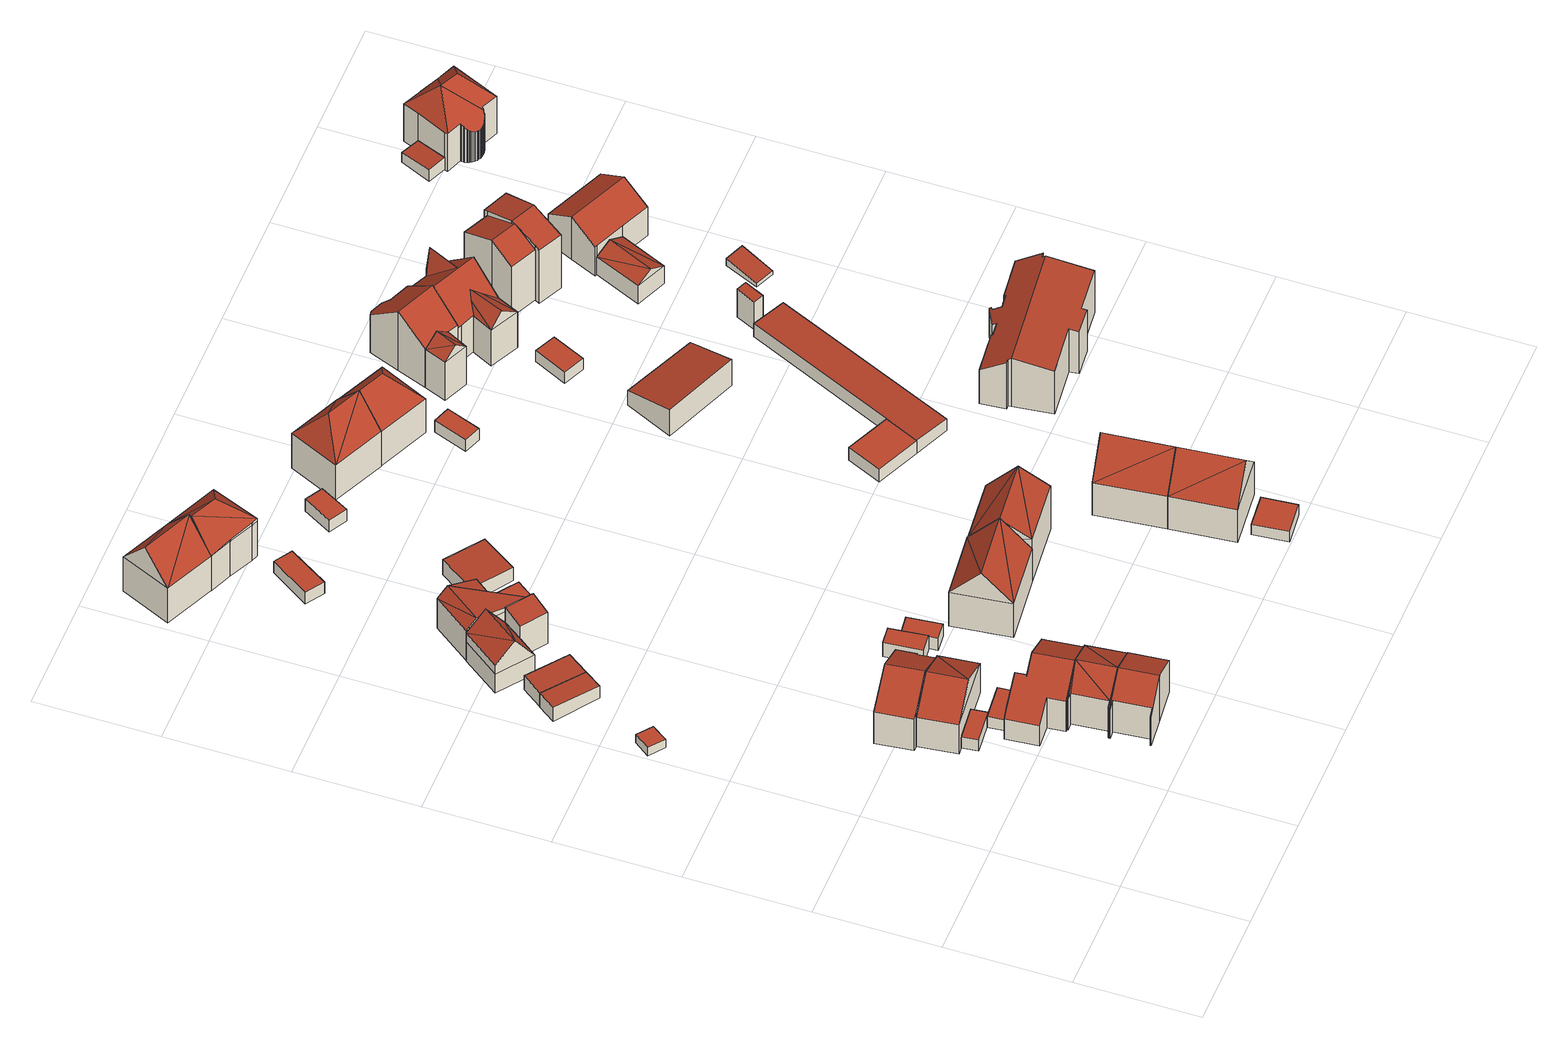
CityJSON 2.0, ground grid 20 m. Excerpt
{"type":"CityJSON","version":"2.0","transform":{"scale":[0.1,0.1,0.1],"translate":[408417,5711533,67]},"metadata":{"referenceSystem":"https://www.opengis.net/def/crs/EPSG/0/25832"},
"CityObjects":{
"building1":{"type":"Building","attributes":{"Gemeindeschluessel":"05978036","Geometrietyp2DReferenz":"3000","function":"31001_1310","roofType":"2100","measuredHeight":1.89},"geometry":[{"type":"MultiSurface","lod":"2","boundaries":[[[0,1,2,3]],[[1,4,5,2]],[[4,6,7,5]],[[6,0,3,7]],[[6,4,1,0]],[[3,2,5,7]]],"semantics":{"surfaces":[{"type":"WallSurface"},{"type":"RoofSurface"},{"type":"GroundSurface"}],"values":[0,0,0,0,1,2]}}]},
"building2":{"type":"Building","attributes":{"Gemeindeschluessel":"05978036","Geometrietyp2DReferenz":"3000","function":"31001_2460","roofType":"1000","measuredHeight":2.32},"geometry":[{"type":"MultiSurface","lod":"2","boundaries":[[[8,9,10,11]],[[9,12,13,10]],[[12,14,15,13]],[[14,16,17,15]],[[16,8,11,17]],[[16,14,12,9,8]],[[11,10,13,15,17]]],"semantics":{"surfaces":[{"type":"WallSurface"},{"type":"RoofSurface"},{"type":"GroundSurface"}],"values":[0,0,0,0,0,1,2]}}]},
"building3":{"type":"Building","attributes":{"Gemeindeschluessel":"05978036","Geometrietyp2DReferenz":"3000","function":"31001_1000","roofType":"5000","measuredHeight":9.89},"geometry":[{"type":"MultiSurface","lod":"2","boundaries":[[[18,19,20,21]],[[19,22,23,20]],[[22,24,25,23]],[[24,18,21,25]],[[26,27,18,24]],[[19,26,22]],[[26,19,27]],[[19,18,27]],[[24,22,26]],[[21,20,23,25]]],"semantics":{"surfaces":[{"type":"WallSurface"},{"type":"RoofSurface"},{"type":"GroundSurface"}],"values":[0,0,0,0,1,1,1,0,0,2]}}]},
"building4":{"type":"Building","attributes":{"Gemeindeschluessel":"05978036","Geometrietyp2DReferenz":"3000","function":"31001_1000","roofType":"3100","measuredHeight":10.33},"geometry":[{"type":"MultiSurface","lod":"2","boundaries":[[[28,29,30,31]],[[29,32,33,30]],[[32,34,35,33]],[[34,36,37,35]],[[36,38,39,37]],[[38,40,41,39]],[[40,42,43,41]],[[42,44,45,43]],[[44,28,31,45]],[[40,38,36,34,32]],[[32,29,28,44,42,40]],[[31,30,33,35,37,39,41,43,45]]],"semantics":{"surfaces":[{"type":"WallSurface"},{"type":"RoofSurface"},{"type":"GroundSurface"}],"values":[0,0,0,0,0,0,0,0,0,1,1,2]}}]},
"building5":{"type":"Building","attributes":{"Gemeindeschluessel":"05978036","Geometrietyp2DReferenz":"3000","function":"31001_2460","roofType":"2100","measuredHeight":3.03},"geometry":[{"type":"MultiSurface","lod":"2","boundaries":[[[46,47,48,49]],[[47,50,51,48]],[[50,52,53,51]],[[52,46,49,53]],[[52,50,47,46]],[[49,48,51,53]]],"semantics":{"surfaces":[{"type":"WallSurface"},{"type":"RoofSurface"},{"type":"GroundSurface"}],"values":[0,0,0,0,1,2]}}]},
"building6":{"type":"Building","attributes":{"Gemeindeschluessel":"05978036","Geometrietyp2DReferenz":"3000","function":"31001_2460","roofType":"1000","measuredHeight":2.24},"geometry":[{"type":"MultiSurface","lod":"2","boundaries":[[[54,55,56,57]],[[55,58,59,56]],[[58,60,61,59]],[[60,62,63,61]],[[62,64,65,63]],[[64,54,57,65]],[[64,62,60,58,55,54]],[[57,56,59,61,63,65]]],"semantics":{"surfaces":[{"type":"WallSurface"},{"type":"RoofSurface"},{"type":"GroundSurface"}],"values":[0,0,0,0,0,0,1,2]}}]},
"building7":{"type":"Building","attributes":{"Gemeindeschluessel":"05978036","Geometrietyp2DReferenz":"3000","function":"31001_1000","roofType":"3100","measuredHeight":9.56},"geometry":[{"type":"MultiSurface","lod":"2","boundaries":[[[66,67,68,69]],[[67,70,71,68]],[[70,72,73,71]],[[72,74,75,73]],[[74,76,77,75]],[[76,78,79,77]],[[78,80,81,79]],[[80,82,83,81]],[[82,84,85,83]],[[84,66,69,85]],[[80,78,76,74]],[[74,72,70,67,66,84,82,80]],[[69,68,71,73,75,77,79,81,83,85]]],"semantics":{"surfaces":[{"type":"WallSurface"},{"type":"RoofSurface"},{"type":"GroundSurface"}],"values":[0,0,0,0,0,0,0,0,0,0,1,1,2]}}]},
"building8":{"type":"Building","attributes":{"Gemeindeschluessel":"05978036","Geometrietyp2DReferenz":"3000","function":"31001_1000","roofType":"5000","measuredHeight":9.46},"geometry":[{"type":"MultiSurface","lod":"2","boundaries":[[[86,87,88,89]],[[87,90,91,88]],[[90,92,93,91]],[[92,94,95,93]],[[94,96,97,95]],[[96,98,99,97]],[[98,100,101,99]],[[100,102,103,101]],[[102,104,105,103]],[[104,106,107,105]],[[106,108,109,107]],[[108,86,89,109]],[[96,94,92,110,111,98]],[[111,110,90,87,86,108,106,104,102,100]],[[92,90,110]],[[100,98,111]],[[89,88,91,93,95,97,99,101,103,105,107,109]]],"semantics":{"surfaces":[{"type":"WallSurface"},{"type":"RoofSurface"},{"type":"GroundSurface"}],"values":[0,0,0,0,0,0,0,0,0,0,0,0,1,1,0,0,2]}}]},
"building9":{"type":"Building","attributes":{"Gemeindeschluessel":"05978036","Geometrietyp2DReferenz":"3000","function":"31001_2460","roofType":"2100","measuredHeight":2.89},"geometry":[{"type":"MultiSurface","lod":"2","boundaries":[[[52,50,112,113]],[[50,114,115,112]],[[114,116,117,115]],[[116,52,113,117]],[[116,114,50,52]],[[113,112,115,117]]],"semantics":{"surfaces":[{"type":"WallSurface"},{"type":"RoofSurface"},{"type":"GroundSurface"}],"values":[0,0,0,0,1,2]}}]},
"building10":{"type":"Building","attributes":{"Gemeindeschluessel":"05978036","Geometrietyp2DReferenz":"3000","function":"31001_1000","roofType":"5000","measuredHeight":9.47},"geometry":[{"type":"MultiSurface","lod":"2","boundaries":[[[100,118,119,120]],[[118,121,122,119]],[[121,123,124,122]],[[123,125,126,124]],[[125,127,128,126]],[[127,129,130,128]],[[129,131,132,130]],[[131,100,120,132]],[[118,133,121]],[[133,118,134]],[[134,129,127]],[[134,131,129]],[[131,134,100]],[[127,133,134]],[[127,123,133]],[[123,127,125]],[[123,121,133]],[[118,100,134]],[[120,119,122,124,126,128,130,132]]],"semantics":{"surfaces":[{"type":"WallSurface"},{"type":"RoofSurface"},{"type":"GroundSurface"}],"values":[0,0,0,0,0,0,0,0,1,1,1,1,1,1,1,1,0,0,2]}}]},
"building11":{"type":"Building","attributes":{"Gemeindeschluessel":"05978036","Geometrietyp2DReferenz":"3000","function":"31001_1000"},"children":["building11-1","building11-2"]},
"building11-1":{"type":"BuildingPart","attributes":{"roofType":"3100","measuredHeight":8.97},"parents":["building11"],"geometry":[{"type":"MultiSurface","lod":"2","boundaries":[[[135,136,137,138]],[[136,139,140,137]],[[139,141,142,140]],[[141,143,144,142]],[[143,145,146]],[[143,146,136,135]],[[145,147,146]],[[146,147,148]],[[136,146,148,139]],[[139,148,147,141]],[[141,147,145,143]],[[138,137,140,142,144]],[[138,144,143,135]]],"semantics":{"surfaces":[{"type":"WallSurface"},{"type":"RoofSurface"},{"type":"GroundSurface"},{"type":"ClosureSurface"}],"values":[0,0,0,0,1,1,1,1,0,0,0,2,3]}}]},
"building11-2":{"type":"BuildingPart","attributes":{"roofType":"2100","measuredHeight":7.33},"parents":["building11"],"geometry":[{"type":"MultiSurface","lod":"2","boundaries":[[[149,150,151,144,143]],[[150,152,153,151]],[[152,154,155,153]],[[154,156,135,138,155]],[[154,152,150,149,156]],[[138,144,151,153,155]],[[143,135,156,149]],[[143,144,138,135]]],"semantics":{"surfaces":[{"type":"WallSurface"},{"type":"RoofSurface"},{"type":"GroundSurface"},{"type":"ClosureSurface"}],"values":[0,0,0,0,1,2,0,3]}}]},
"building12":{"type":"Building","attributes":{"Gemeindeschluessel":"05978036","Geometrietyp2DReferenz":"3000","function":"31001_1000","roofType":"5000","measuredHeight":7.94},"geometry":[{"type":"MultiSurface","lod":"2","boundaries":[[[157,158,159,160]],[[158,161,162,159]],[[161,163,164,162]],[[163,165,166,164]],[[165,167,168,166]],[[167,169,170,168]],[[169,157,160,170]],[[171,161,158]],[[161,165,163]],[[165,161,171]],[[171,172,167,165]],[[171,157,172]],[[172,157,169]],[[167,172,169]],[[157,171,158]],[[160,159,162,164,166,168,170]]],"semantics":{"surfaces":[{"type":"WallSurface"},{"type":"RoofSurface"},{"type":"GroundSurface"}],"values":[0,0,0,0,0,0,0,1,1,1,1,1,1,0,0,2]}}]},
"building13":{"type":"Building","attributes":{"Gemeindeschluessel":"05978036","Geometrietyp2DReferenz":"3000","function":"31001_2460","roofType":"1000","measuredHeight":2.95},"geometry":[{"type":"MultiSurface","lod":"2","boundaries":[[[173,174,175,176]],[[174,177,178,175]],[[177,179,180,178]],[[179,181,182,180]],[[181,173,176,182]],[[181,179,177,174,173]],[[176,175,178,180,182]]],"semantics":{"surfaces":[{"type":"WallSurface"},{"type":"RoofSurface"},{"type":"GroundSurface"}],"values":[0,0,0,0,0,1,2]}}]},
"building14":{"type":"Building","attributes":{"Gemeindeschluessel":"05978036","Geometrietyp2DReferenz":"3000","function":"31001_2460","roofType":"1000","measuredHeight":2.6},"geometry":[{"type":"MultiSurface","lod":"2","boundaries":[[[183,184,185,186]],[[184,187,188,185]],[[187,189,190,188]],[[189,191,192,190]],[[191,183,186,192]],[[191,189,187,184,183]],[[186,185,188,190,192]]],"semantics":{"surfaces":[{"type":"WallSurface"},{"type":"RoofSurface"},{"type":"GroundSurface"}],"values":[0,0,0,0,0,1,2]}}]},
"building15":{"type":"Building","attributes":{"Gemeindeschluessel":"05978036","Geometrietyp2DReferenz":"3000","function":"31001_1000","roofType":"3100","measuredHeight":12.73},"geometry":[{"type":"MultiSurface","lod":"2","boundaries":[[[193,194,195,196]],[[194,197,198,195]],[[197,199,200,198]],[[199,193,196,200]],[[197,194,201]],[[193,199,202]],[[194,202,201]],[[202,194,193]],[[199,201,202]],[[201,199,197]],[[196,195,198,200]]],"semantics":{"surfaces":[{"type":"WallSurface"},{"type":"RoofSurface"},{"type":"GroundSurface"}],"values":[0,0,0,0,0,0,1,1,1,1,2]}}]},
"building16":{"type":"Building","attributes":{"Gemeindeschluessel":"05978036","Geometrietyp2DReferenz":"3000","function":"31001_2460","roofType":"1000","measuredHeight":2.4},"geometry":[{"type":"MultiSurface","lod":"2","boundaries":[[[203,204,205,206]],[[204,207,208,205]],[[207,209,210,208]],[[209,203,206,210]],[[209,207,204,203]],[[206,205,208,210]]],"semantics":{"surfaces":[{"type":"WallSurface"},{"type":"RoofSurface"},{"type":"GroundSurface"}],"values":[0,0,0,0,1,2]}}]},
"building17":{"type":"Building","attributes":{"Gemeindeschluessel":"05978036","Geometrietyp2DReferenz":"3000","function":"31001_1000","roofType":"3100","measuredHeight":12.35},"geometry":[{"type":"MultiSurface","lod":"2","boundaries":[[[211,212,213,214]],[[212,215,216,213]],[[215,217,218,216]],[[217,211,214,218]],[[215,212,219]],[[211,217,220]],[[212,220,219]],[[220,212,211]],[[217,219,220]],[[219,217,215]],[[214,213,216,218]]],"semantics":{"surfaces":[{"type":"WallSurface"},{"type":"RoofSurface"},{"type":"GroundSurface"}],"values":[0,0,0,0,0,0,1,1,1,1,2]}}]},
"building18":{"type":"Building","attributes":{"Gemeindeschluessel":"05978036","Geometrietyp2DReferenz":"3000","function":"31001_2460","roofType":"2100","measuredHeight":3.19},"geometry":[{"type":"MultiSurface","lod":"2","boundaries":[[[221,222,223,224]],[[222,225,226,223]],[[225,227,228,226]],[[227,221,224,228]],[[227,225,222,221]],[[224,223,226,228]]],"semantics":{"surfaces":[{"type":"WallSurface"},{"type":"RoofSurface"},{"type":"GroundSurface"}],"values":[0,0,0,0,1,2]}}]},
"building19":{"type":"Building","attributes":{"Gemeindeschluessel":"05978036","Geometrietyp2DReferenz":"3000","function":"31001_1000","roofType":"5000","measuredHeight":12.89},"geometry":[{"type":"MultiSurface","lod":"2","boundaries":[[[199,229,230,231]],[[229,232,233,230]],[[232,234,235,233]],[[234,236,237,235]],[[236,193,238,237]],[[193,199,231,238]],[[229,239,240]],[[199,239,229]],[[239,199,241]],[[240,239,241]],[[241,193,242,243,240]],[[232,240,243,234]],[[234,243,242,236]],[[236,242,193]],[[229,240,232]],[[193,241,199]],[[231,230,233,235,237,238]]],"semantics":{"surfaces":[{"type":"WallSurface"},{"type":"RoofSurface"},{"type":"GroundSurface"}],"values":[0,0,0,0,0,0,1,1,1,1,1,0,0,0,0,0,2]}}]},
"building20":{"type":"Building","attributes":{"Gemeindeschluessel":"05978036","Geometrietyp2DReferenz":"3000","function":"31001_1000","roofType":"3100","measuredHeight":12.1},"geometry":[{"type":"MultiSurface","lod":"2","boundaries":[[[244,245,246,218]],[[245,247,248,246]],[[247,249,214,248]],[[249,244,218,214]],[[247,245,250]],[[244,249,251]],[[250,244,251]],[[244,250,245]],[[250,249,247]],[[249,250,251]],[[218,246,248,214]]],"semantics":{"surfaces":[{"type":"WallSurface"},{"type":"RoofSurface"},{"type":"GroundSurface"}],"values":[0,0,0,0,0,0,1,1,1,1,2]}}]},
"building21":{"type":"Building","attributes":{"Gemeindeschluessel":"05978036","Geometrietyp2DReferenz":"3000","function":"31001_2460","roofType":"1000","measuredHeight":2.47},"geometry":[{"type":"MultiSurface","lod":"2","boundaries":[[[252,253,254,255]],[[253,256,257,254]],[[256,258,259,257]],[[258,252,255,259]],[[258,256,253,252]],[[255,254,257,259]]],"semantics":{"surfaces":[{"type":"WallSurface"},{"type":"RoofSurface"},{"type":"GroundSurface"}],"values":[0,0,0,0,1,2]}}]},
"building22":{"type":"Building","attributes":{"Gemeindeschluessel":"05978036","Geometrietyp2DReferenz":"3000","function":"31001_2460","roofType":"1000","measuredHeight":2.24},"geometry":[{"type":"MultiSurface","lod":"2","boundaries":[[[260,261,262,263]],[[261,264,265,262]],[[264,266,267,265]],[[266,260,263,267]],[[266,264,261,260]],[[263,262,265,267]]],"semantics":{"surfaces":[{"type":"WallSurface"},{"type":"RoofSurface"},{"type":"GroundSurface"}],"values":[0,0,0,0,1,2]}}]},
"building23":{"type":"Building","attributes":{"Gemeindeschluessel":"05978036","Geometrietyp2DReferenz":"3000","function":"31001_1000","roofType":"3100","measuredHeight":12.36},"geometry":[{"type":"MultiSurface","lod":"2","boundaries":[[[268,269,270,271]],[[269,272,273,270]],[[272,274,275,273]],[[274,268,271,275]],[[272,269,276]],[[268,274,277]],[[277,269,268]],[[269,277,276]],[[274,276,277]],[[276,274,272]],[[271,270,273,275]]],"semantics":{"surfaces":[{"type":"WallSurface"},{"type":"RoofSurface"},{"type":"GroundSurface"}],"values":[0,0,0,0,0,0,1,1,1,1,2]}}]},
"building24":{"type":"Building","attributes":{"Gemeindeschluessel":"05978036","Geometrietyp2DReferenz":"3000","function":"31001_1000","roofType":"5000","measuredHeight":12.78},"geometry":[{"type":"MultiSurface","lod":"2","boundaries":[[[278,279,280,281]],[[279,282,283,280]],[[282,284,285,283]],[[284,278,281,285]],[[282,279,286]],[[278,284,287]],[[279,287,286]],[[287,279,278]],[[284,286,287]],[[286,284,282]],[[281,280,283,285]]],"semantics":{"surfaces":[{"type":"WallSurface"},{"type":"RoofSurface"},{"type":"GroundSurface"}],"values":[0,0,0,0,1,0,1,1,1,1,2]}}]},
"building25":{"type":"Building","attributes":{"Gemeindeschluessel":"05978036","Geometrietyp2DReferenz":"3000","function":"31001_1000","roofType":"3100","measuredHeight":12.37},"geometry":[{"type":"MultiSurface","lod":"2","boundaries":[[[274,288,289,275]],[[288,290,291,289]],[[290,268,271,291]],[[268,274,275,271]],[[290,288,292]],[[274,268,277]],[[288,277,292]],[[277,288,274]],[[292,268,290]],[[268,292,277]],[[275,289,291,271]]],"semantics":{"surfaces":[{"type":"WallSurface"},{"type":"RoofSurface"},{"type":"GroundSurface"}],"values":[0,0,0,0,0,0,1,1,1,1,2]}}]},
"building26":{"type":"Building","attributes":{"Gemeindeschluessel":"05978036","Geometrietyp2DReferenz":"3000","function":"31001_1000","roofType":"5000","measuredHeight":12.63},"geometry":[{"type":"MultiSurface","lod":"2","boundaries":[[[293,294,295,296]],[[294,297,298,295]],[[297,299,300,298]],[[299,293,296,300]],[[297,294,301]],[[293,299,302]],[[294,293,302,301]],[[299,297,301,302]],[[296,295,298,300]]],"semantics":{"surfaces":[{"type":"WallSurface"},{"type":"RoofSurface"},{"type":"GroundSurface"}],"values":[0,0,0,0,1,0,1,1,2]}}]},
"building27":{"type":"Building","attributes":{"Gemeindeschluessel":"05978036","Geometrietyp2DReferenz":"3000","function":"31001_2460","roofType":"1000","measuredHeight":2.44},"geometry":[{"type":"MultiSurface","lod":"2","boundaries":[[[303,304,305,306]],[[304,307,308,305]],[[307,309,310,308]],[[309,303,306,310]],[[309,307,304,303]],[[306,305,308,310]]],"semantics":{"surfaces":[{"type":"WallSurface"},{"type":"RoofSurface"},{"type":"GroundSurface"}],"values":[0,0,0,0,1,2]}}]},
"building28":{"type":"Building","attributes":{"Gemeindeschluessel":"05978036","Geometrietyp2DReferenz":"3000","function":"31001_1000","roofType":"2100","measuredHeight":5.53},"geometry":[{"type":"MultiSurface","lod":"2","boundaries":[[[311,312,313,314]],[[312,315,316,313]],[[315,317,318,316]],[[317,311,314,318]],[[317,315,312,311]],[[314,313,316,318]]],"semantics":{"surfaces":[{"type":"WallSurface"},{"type":"RoofSurface"},{"type":"GroundSurface"}],"values":[0,0,0,0,1,2]}}]},
"building29":{"type":"Building","attributes":{"Gemeindeschluessel":"05978036","Geometrietyp2DReferenz":"3000","function":"31001_2460"},"children":["building29-1","building29-2"]},
"building29-1":{"type":"BuildingPart","attributes":{"roofType":"1000","measuredHeight":2.65},"parents":["building29"],"geometry":[{"type":"MultiSurface","lod":"2","boundaries":[[[319,320,321,322]],[[320,323,324,321]],[[323,325,326,324]],[[325,323,320,319]],[[322,321,324,326]],[[322,326,325,319]]],"semantics":{"surfaces":[{"type":"WallSurface"},{"type":"RoofSurface"},{"type":"GroundSurface"},{"type":"ClosureSurface"}],"values":[0,0,0,1,2,3]}}]},
"building29-2":{"type":"BuildingPart","attributes":{"roofType":"2100","measuredHeight":2.78},"parents":["building29"],"geometry":[{"type":"MultiSurface","lod":"2","boundaries":[[[327,328,329,330]],[[328,331,332,329]],[[331,333,319,322,332]],[[334,327,330,326,325]],[[334,333,331,328,327]],[[330,329,332,322,326]],[[325,319,333,334]],[[325,326,322,319]]],"semantics":{"surfaces":[{"type":"WallSurface"},{"type":"RoofSurface"},{"type":"GroundSurface"},{"type":"ClosureSurface"}],"values":[0,0,0,0,1,2,0,3]}}]},
"building30":{"type":"Building","attributes":{"Gemeindeschluessel":"05978036","Geometrietyp2DReferenz":"3000","function":"31001_1000"},"children":["building30-1","building30-2"]},
"building30-1":{"type":"BuildingPart","attributes":{"roofType":"3100","measuredHeight":10.13},"parents":["building30"],"geometry":[{"type":"MultiSurface","lod":"2","boundaries":[[[335,336,337,338]],[[336,339,340,337]],[[339,341,342,340]],[[339,336,343]],[[344,336,335,345]],[[336,344,343]],[[341,343,344,346]],[[343,341,339]],[[338,337,340,342]],[[338,342,341,335]],[[346,344,345]],[[341,346,345,335]]],"semantics":{"surfaces":[{"type":"WallSurface"},{"type":"RoofSurface"},{"type":"GroundSurface"},{"type":"ClosureSurface"}],"values":[0,0,0,0,1,1,1,1,2,3,0,3]}}]},
"building30-2":{"type":"BuildingPart","attributes":{"roofType":"3100","measuredHeight":12.4},"parents":["building30"],"geometry":[{"type":"MultiSurface","lod":"2","boundaries":[[[347,348,349,350]],[[348,351,352,349]],[[351,353,354,352]],[[353,355,356,354]],[[355,345,335,338,356]],[[357,358,359,342,341]],[[358,360,361,359]],[[360,362,363,361]],[[362,347,350,363]],[[358,357,346,345,355,353]],[[353,351,348,347,362,360,358]],[[350,349,352,354,356,338,342,359,361,363]],[[341,346,357]],[[341,342,338,335]],[[341,335,345,346]]],"semantics":{"surfaces":[{"type":"WallSurface"},{"type":"RoofSurface"},{"type":"GroundSurface"},{"type":"ClosureSurface"}],"values":[0,0,0,0,0,0,0,0,0,1,1,2,0,3,3]}}]},
"building31":{"type":"Building","attributes":{"Gemeindeschluessel":"05978036","Geometrietyp2DReferenz":"3000","function":"31001_2460","roofType":"1000","measuredHeight":2.39},"geometry":[{"type":"MultiSurface","lod":"2","boundaries":[[[364,365,366,367]],[[365,368,369,366]],[[368,370,371,369]],[[370,364,367,371]],[[370,368,365,364]],[[367,366,369,371]]],"semantics":{"surfaces":[{"type":"WallSurface"},{"type":"RoofSurface"},{"type":"GroundSurface"}],"values":[0,0,0,0,1,2]}}]},
"building32":{"type":"Building","attributes":{"Gemeindeschluessel":"05978036","Geometrietyp2DReferenz":"3000","function":"31001_1000"},"children":["building32-1","building32-2","building32-3"]},
"building32-1":{"type":"BuildingPart","attributes":{"roofType":"5000","measuredHeight":11.9},"parents":["building32"],"geometry":[{"type":"MultiSurface","lod":"2","boundaries":[[[372,373,374,375]],[[373,376,377,374]],[[378,379,380]],[[376,373,381,379]],[[379,381,380]],[[378,381,372,382]],[[381,378,380]],[[372,381,373]],[[383,384,385,375,374,377]],[[384,383,379,378]],[[375,385,386,382,372]],[[385,384,378,382,386]],[[383,377,376,379]]],"semantics":{"surfaces":[{"type":"WallSurface"},{"type":"RoofSurface"},{"type":"GroundSurface"},{"type":"ClosureSurface"}],"values":[0,0,1,1,1,1,1,0,2,3,0,3,3]}}]},
"building32-2":{"type":"BuildingPart","attributes":{"roofType":"3100","measuredHeight":12.47},"parents":["building32"],"geometry":[{"type":"MultiSurface","lod":"2","boundaries":[[[387,388,389,390]],[[388,391,392,389]],[[391,393,394,392]],[[393,395,396,394]],[[395,386,385,396]],[[397,398,377,376]],[[397,399,400,398]],[[399,401,402,400]],[[387,390,403,404]],[[399,397,376,405,378,382,386,395,393,391]],[[391,388,387,404,406,401,399]],[[390,389,392,394,396,385,384,383,377,398,400,402,403]],[[384,385,386,382,378]],[[379,378,405]],[[379,383,384,378]],[[376,379,405]],[[376,377,383,379]],[[403,402,401,406,404]]],"semantics":{"surfaces":[{"type":"WallSurface"},{"type":"RoofSurface"},{"type":"GroundSurface"},{"type":"ClosureSurface"}],"values":[0,0,0,0,0,0,0,0,0,1,1,2,3,0,3,0,3,3]}}]},
"building32-3":{"type":"BuildingPart","attributes":{"roofType":"5000","measuredHeight":10.04},"parents":["building32"],"geometry":[{"type":"MultiSurface","lod":"2","boundaries":[[[407,408,402,401]],[[407,409,410,408]],[[409,404,403,410]],[[401,406,404,411]],[[409,411,404]],[[411,409,412]],[[411,407,401]],[[407,411,412]],[[412,409,407]],[[403,402,408,410]],[[402,403,404,406,401]]],"semantics":{"surfaces":[{"type":"WallSurface"},{"type":"RoofSurface"},{"type":"GroundSurface"},{"type":"ClosureSurface"}],"values":[0,0,0,1,1,1,1,1,0,2,3]}}]},
"building33":{"type":"Building","attributes":{"Gemeindeschluessel":"05978036","Geometrietyp2DReferenz":"3000","function":"31001_1000","roofType":"3100","measuredHeight":10.18},"geometry":[{"type":"MultiSurface","lod":"2","boundaries":[[[413,414,415,416]],[[414,417,418,415]],[[417,419,420,418]],[[419,421,422,420]],[[421,423,424,422]],[[423,425,426,424]],[[425,427,428,426]],[[427,429,430,428]],[[429,431,432,430]],[[431,433,434,432]],[[433,435,436,434]],[[435,437,438,436]],[[437,439,440,438]],[[439,441,442,440]],[[441,443,444,442]],[[443,445,446,444]],[[445,447,448,446]],[[447,449,450,448]],[[449,451,452,450]],[[451,453,454,452]],[[453,455,456,454]],[[455,457,458,456]],[[457,459,460,458]],[[459,461,462,460]],[[461,413,416,462]],[[457,455,453,451,449,447,445,443]],[[443,441,439,437,435,433,431,429,427,425,423,421,419,417,414,413,461,459,457]],[[416,415,418,420,422,424,426,428,430,432,434,436,438,440,442,444,446,448,450,452,454,456,458,460,462]]],"semantics":{"surfaces":[{"type":"WallSurface"},{"type":"RoofSurface"},{"type":"GroundSurface"}],"values":[0,0,0,0,0,0,0,0,0,0,0,0,0,0,0,0,0,0,0,0,0,0,0,0,0,1,1,2]}}]},
"building34":{"type":"Building","attributes":{"Gemeindeschluessel":"05978036","Geometrietyp2DReferenz":"3000","function":"51009_1610","roofType":"2100","measuredHeight":6.21},"geometry":[{"type":"MultiSurface","lod":"2","boundaries":[[[463,464,465,466]],[[464,467,468,465]],[[467,469,470,468]],[[469,463,466,470]],[[469,467,464,463]],[[466,465,468,470]]],"semantics":{"surfaces":[{"type":"WallSurface"},{"type":"RoofSurface"},{"type":"GroundSurface"}],"values":[0,0,0,0,1,2]}}]},
"building35":{"type":"Building","attributes":{"Gemeindeschluessel":"05978036","Geometrietyp2DReferenz":"3000","function":"31001_9998","roofType":"2100","measuredHeight":6},"geometry":[{"type":"MultiSurface","lod":"2","boundaries":[[[471,472,473,474]],[[472,475,476,473]],[[475,477,478,476]],[[477,471,474,478]],[[477,475,472,471]],[[474,473,476,478]]],"semantics":{"surfaces":[{"type":"WallSurface"},{"type":"RoofSurface"},{"type":"GroundSurface"}],"values":[0,0,0,0,1,2]}}]},
"building36":{"type":"Building","attributes":{"Gemeindeschluessel":"05978036","Geometrietyp2DReferenz":"3000","function":"31001_1000"},"children":["building36-1","building36-2"]},
"building36-1":{"type":"BuildingPart","attributes":{"roofType":"3100","measuredHeight":13.11},"parents":["building36"],"geometry":[{"type":"MultiSurface","lod":"2","boundaries":[[[479,480,481,482]],[[480,483,484,481]],[[485,486,487,488]],[[486,479,482,487]],[[489,490,491,483,480,479]],[[479,486,485,492,489]],[[482,481,484,493,494,488,487]],[[495,490,489]],[[494,493,491,490,495]],[[493,484,483,491]],[[492,495,489]],[[494,495,492,485,488]]],"semantics":{"surfaces":[{"type":"WallSurface"},{"type":"RoofSurface"},{"type":"GroundSurface"},{"type":"ClosureSurface"}],"values":[0,0,0,0,1,1,2,0,3,3,0,3]}}]},
"building36-2":{"type":"BuildingPart","attributes":{"roofType":"3100","measuredHeight":13.24},"parents":["building36"],"geometry":[{"type":"MultiSurface","lod":"2","boundaries":[[[496,485,488]],[[497,484,483]],[[497,498,499,484]],[[498,500,501,499]],[[500,502,503,501]],[[502,504,505,503]],[[504,506,507,505]],[[506,496,488,507]],[[502,500,498,497,508]],[[508,490,495,492,496,506,504,502]],[[488,494,493,484,499,501,503,505,507]],[[492,485,496]],[[491,490,508]],[[493,494,495,490,491]],[[494,488,485,492,495]],[[497,483,491,508]],[[493,491,483,484]]],"semantics":{"surfaces":[{"type":"WallSurface"},{"type":"RoofSurface"},{"type":"GroundSurface"},{"type":"ClosureSurface"}],"values":[0,0,0,0,0,0,0,0,1,1,2,0,0,3,3,0,3]}}]},
"building37":{"type":"Building","attributes":{"Gemeindeschluessel":"05978036","Geometrietyp2DReferenz":"3000","function":"31001_1000","roofType":"3100","measuredHeight":5.3},"geometry":[{"type":"MultiSurface","lod":"2","boundaries":[[[509,510,511,512]],[[510,513,514,511]],[[513,515,516,514]],[[515,509,512,516]],[[513,510,517]],[[509,515,518]],[[518,510,509]],[[510,518,517]],[[515,517,518]],[[517,515,513]],[[512,511,514,516]]],"semantics":{"surfaces":[{"type":"WallSurface"},{"type":"RoofSurface"},{"type":"GroundSurface"}],"values":[0,0,0,0,0,0,1,1,1,1,2]}}]},
"building38":{"type":"Building","attributes":{"Gemeindeschluessel":"05978036","Geometrietyp2DReferenz":"3000","function":"31001_2460","roofType":"2100","measuredHeight":1.48},"geometry":[{"type":"MultiSurface","lod":"2","boundaries":[[[519,520,521,522]],[[520,523,524,521]],[[523,525,526,524]],[[525,519,522,526]],[[525,523,520,519]],[[522,521,524,526]]],"semantics":{"surfaces":[{"type":"WallSurface"},{"type":"RoofSurface"},{"type":"GroundSurface"}],"values":[0,0,0,0,1,2]}}]},
"building39":{"type":"Building","attributes":{"Gemeindeschluessel":"05978036","Geometrietyp2DReferenz":"3000","function":"31001_1000","roofType":"3100","measuredHeight":9.03},"geometry":[{"type":"MultiSurface","lod":"2","boundaries":[[[527,528,529,516]],[[528,530,531,529]],[[530,532,533,531]],[[532,534,535,533]],[[534,536,537,535]],[[536,538,539,537]],[[538,540,512,539]],[[540,527,516,512]],[[536,534,532,530]],[[530,528,527,540,538,536]],[[516,529,531,533,535,537,539,512]]],"semantics":{"surfaces":[{"type":"WallSurface"},{"type":"RoofSurface"},{"type":"GroundSurface"}],"values":[0,0,0,0,0,0,0,0,1,1,2]}}]},
"building40":{"type":"Building","attributes":{"Gemeindeschluessel":"05978036","Geometrietyp2DReferenz":"3000","function":"31001_2460","roofType":"2100","measuredHeight":2.43},"geometry":[{"type":"MultiSurface","lod":"2","boundaries":[[[541,542,543,544]],[[542,545,546,543]],[[545,547,548,546]],[[547,541,544,548]],[[547,545,542,541]],[[544,543,546,548]]],"semantics":{"surfaces":[{"type":"WallSurface"},{"type":"RoofSurface"},{"type":"GroundSurface"}],"values":[0,0,0,0,1,2]}}]},
"building41":{"type":"Building","attributes":{"Gemeindeschluessel":"05978036","Geometrietyp2DReferenz":"3000","function":"31001_1000"},"children":["building41-1","building41-2"]},
"building41-1":{"type":"BuildingPart","attributes":{"roofType":"3200","measuredHeight":12.53},"parents":["building41"],"geometry":[{"type":"MultiSurface","lod":"2","boundaries":[[[549,550,551,552]],[[550,553,554,551]],[[553,555,556,554]],[[555,557,558,556]],[[557,559,560,558]],[[559,561,562,560]],[[561,563,564,562]],[[563,565,566,564]],[[565,567,568,566]],[[567,569,570,568]],[[569,571,572,570]],[[571,573,574,572]],[[573,575,576,574]],[[575,577,578,576]],[[577,579,580,578]],[[579,581,582,580]],[[581,583,584,582]],[[583,585,586,584]],[[585,587,588,586]],[[587,589,590,588]],[[589,591,592,590]],[[591,593,594,592]],[[593,595,596,594]],[[595,597,598,596]],[[597,599,600,598]],[[599,601,602,600]],[[601,603,604,602]],[[603,605,606,607,604]],[[608,609,610]],[[608,611,612,609]],[[611,613,614,612]],[[613,615,616,614]],[[615,617,618,616]],[[617,619,620,618]],[[619,621,622,620]],[[621,623,624,622]],[[623,549,552,624]],[[613,611,625]],[[601,599,597,595,626]],[[611,608,627,626,625]],[[627,605,603,601,626]],[[619,617,615,613,625,626]],[[595,593,591,589,587,585,583,581,579,577,575,573,571,569,567,565,563,561,559,557,555,553,550,549,623,621,619,626]],[[552,551,554,556,558,560,562,564,566,568,570,572,574,576,578,580,582,584,586,588,590,592,594,596,598,600,602,604,607,628,609,612,614,616,618,620,622,624]],[[627,629,606,605]],[[629,628,607,606]],[[610,629,627,608]],[[628,629,610,609]]],"semantics":{"surfaces":[{"type":"WallSurface"},{"type":"RoofSurface"},{"type":"GroundSurface"},{"type":"ClosureSurface"}],"values":[0,0,0,0,0,0,0,0,0,0,0,0,0,0,0,0,0,0,0,0,0,0,0,0,0,0,0,0,0,0,0,0,0,0,0,0,0,1,1,1,1,1,1,2,0,3,0,3]}}]},
"building41-2":{"type":"BuildingPart","attributes":{"roofType":"1000","measuredHeight":1.15},"parents":["building41"],"geometry":[{"type":"MultiSurface","lod":"2","boundaries":[[[606,630,604,607]],[[630,631,632,604]],[[631,633,634,632]],[[633,610,609,634]],[[610,633,631,630,606,629]],[[607,604,632,634,609,628]],[[607,628,629,606]],[[628,609,610,629]]],"semantics":{"surfaces":[{"type":"WallSurface"},{"type":"RoofSurface"},{"type":"GroundSurface"},{"type":"ClosureSurface"}],"values":[0,0,0,0,1,2,3,3]}}]}
},
"vertices":[
[27,708,30],[2,727,31],[2,727,13],[27,708,13],[21,752,31],[21,752,13],[45,734,30],[45,734,13],
[171,280,42],[168,306,42],[168,306,19],[171,280,19],[224,312,42],[224,312,19],[227,286,42],[227,286,19],[220,285,42],[220,285,19],
[149,368,80],[273,381,80],[273,381,18],[149,368,18],[280,318,80],[280,318,18],[156,305,80],[156,305,18],[213,311,117],[206,374,117],
[262,408,84],[265,380,84],[265,380,17],[262,408,17],[203,374,121],[203,374,17],[149,368,89],[149,368,17],[141,368,84],[141,368,17],[134,428,84],[134,428,17],[196,434,121],[196,434,17],[262,441,82],[262,441,17],[265,409,82],[265,409,17],
[85,831,39],[19,878,43],[19,878,13],[85,831,13],[39,906,43],[39,906,13],[104,859,39],[104,859,13],
[223,256,40],[220,285,40],[220,285,17],[223,256,17],[227,286,40],[227,286,17],[279,291,40],[279,291,17],[281,262,40],[281,262,17],[267,260,40],[267,260,17],
[279,53,85],[273,112,85],[273,112,18],[279,53,18],[260,111,76],[260,111,18],[260,113,76],[260,113,18],[312,118,113],[312,118,18],[369,124,85],[369,124,18],[375,62,85],[375,62,18],[318,56,113],[318,56,18],[267,50,77],[267,50,18],[267,52,77],[267,52,18],
[223,256,71],[267,260,96],[267,260,18],[223,256,18],[269,242,96],[269,242,18],[356,251,79],[356,251,18],[357,248,79],[357,248,18],[356,248,80],[356,248,18],[362,187,80],[362,187,18],[254,175,84],[254,175,18],[251,175,82],[251,175,18],[248,204,82],[248,204,18],[211,201,61],[211,201,18],[206,254,61],[206,254,18],[298,245,112],[305,181,112],
[39,906,14],[104,859,14],[63,939,43],[63,939,14],[128,893,39],[128,893,14],
[362,187,84],[362,187,19],[254,175,19],[369,124,84],[369,124,19],[260,113,84],[260,113,19],[260,114,84],[260,114,19],[272,116,84],[272,116,19],[266,174,84],[266,174,19],[254,173,84],[254,173,19],[311,118,114],[305,181,114],
[117,965,57],[94,934,57],[94,934,17],[117,965,17],[39,975,57],[39,975,17],[84,1036,57],[84,1036,17],[139,996,57],[139,996,17],[111,1016,107],[67,954,107],[84,1036,76],[39,975,76],
[139,996,90],[176,969,90],[176,969,17],[178,967,90],[178,967,17],[156,937,83],[156,937,17],[117,965,83],
[129,1097,81],[184,1057,81],[184,1057,18],[129,1097,18],[161,1026,81],[161,1026,18],[200,998,81],[200,998,18],[178,967,81],[178,967,18],[176,969,81],[176,969,18],[84,1036,81],[84,1036,18],[144,1086,97],[99,1025,97],
[302,476,43],[331,479,43],[331,479,13],[302,476,13],[333,459,43],[333,459,13],[338,418,43],[338,418,13],[308,415,43],[308,415,13],
[333,459,41],[362,462,41],[362,462,15],[333,459,15],[368,407,41],[368,407,15],[339,404,41],[339,404,15],[338,418,41],[338,418,15],
[85,1428,92],[4,1465,92],[4,1465,19],[85,1428,19],[40,1547,92],[40,1547,19],[123,1509,92],[123,1509,19],[22,1506,146],[104,1469,146],
[108,1292,42],[150,1356,42],[150,1356,18],[108,1292,18],[178,1338,42],[178,1338,18],[137,1273,42],[137,1273,18],
[510,322,88],[399,310,88],[399,310,17],[510,322,17],[388,406,88],[388,406,17],[499,418,88],[499,418,17],[393,358,141],[505,370,141],
[256,1027,44],[193,1069,48],[193,1069,16],[256,1027,16],[232,1126,48],[232,1126,16],[294,1084,44],[294,1084,16],
[209,1470,92],[209,1470,18],[123,1509,18],[172,1389,92],[172,1389,18],[162,1393,92],[162,1393,18],[122,1412,92],[122,1412,18],[85,1428,18],[145,1444,147],[172,1389,98],[102,1464,147],[122,1412,95],[162,1393,97],
[499,418,84],[607,429,84],[607,429,17],[617,333,108],[617,333,17],[510,322,108],[612,381,138],[505,370,138],
[308,1339,42],[282,1292,42],[282,1292,17],[308,1339,17],[253,1308,42],[253,1308,17],[280,1355,42],[280,1355,17],
[759,62,41],[764,6,41],[764,6,19],[759,62,19],[710,0,41],[710,0,19],[704,57,41],[704,57,19],
[770,184,87],[781,80,87],[781,80,18],[770,184,18],[684,70,87],[684,70,18],[674,174,87],[674,174,18],[732,75,142],[722,179,142],
[399,1282,92],[314,1321,92],[314,1321,18],[399,1282,18],[351,1402,92],[351,1402,18],[436,1363,92],[436,1363,18],[359,1349,146],[417,1322,146],
[662,286,87],[662,286,18],[759,296,87],[759,296,18],[711,291,142],
[436,1363,91],[519,1324,91],[519,1324,19],[436,1363,19],[482,1244,91],[482,1244,19],[399,1282,91],[399,1282,19],[461,1302,145],[417,1322,145],
[497,1167,41],[469,1178,41],[469,1178,17],[497,1167,17],[490,1233,41],[490,1233,17],[518,1223,41],[518,1223,17],
[605,914,65],[641,992,41],[641,992,10],[605,914,10],[760,939,42],[760,939,10],[729,864,65],[729,864,10],
[697,568,35],[626,600,35],[626,600,8],[697,568,8],[651,656,35],[651,656,8],[722,624,35],[722,624,8],
[831,868,36],[887,843,33],[887,843,8],[831,868,8],[754,543,33],[754,543,8],[697,568,36],[722,624,36],
[610,1256,98],[593,1222,98],[593,1222,17],[610,1256,17],[553,1240,98],[553,1240,17],[567,1276,98],[567,1276,17],[573,1231,118],[589,1266,118],[610,1256,99],[568,1275,99],
[637,1368,91],[641,1356,99],[641,1356,17],[637,1368,17],[675,1342,98],[675,1342,17],[651,1295,141],[651,1295,17],[627,1248,98],[627,1248,17],[567,1276,99],[585,1324,141],[585,1324,17],[604,1374,97],[604,1374,17],[616,1377,91],[616,1377,17],
[679,1074,40],[644,1090,40],[644,1090,16],[679,1074,16],[670,1144,40],[670,1144,16],[704,1128,40],[704,1128,16],
[720,1330,92],[739,1320,92],[739,1320,16],[720,1330,16],[739,1311,92],[739,1311,16],[708,1325,92],[739,1310,92],[699,1271,135],[725,1327,135],[709,1325,92],[739,1310,16],[708,1325,16],[710,1326,16],[710,1326,91],
[633,1245,92],[627,1248,92],[627,1248,16],[633,1245,16],[650,1293,141],[650,1293,16],[675,1342,91],[675,1342,16],[709,1326,91],[709,1326,16],[745,1307,93],[745,1307,16],[724,1259,141],[724,1259,16],[703,1213,92],[703,1213,16],[657,1235,16],[657,1235,92],[739,1310,93],[677,1225,92],
[687,1178,92],[687,1178,16],[640,1201,92],[640,1201,16],[693,1273,117],[659,1192,117],
[814,515,86],[885,523,86],[885,523,15],[814,515,15],[885,520,88],[885,520,15],[907,522,88],[907,522,15],[906,529,83],[906,529,15],[943,547,74],[943,547,15],[944,544,76],[944,544,15],[939,541,78],[939,541,15],[941,526,88],[941,526,15],[946,527,88],[946,527,15],[963,529,88],[963,529,15],[963,532,86],[963,532,15],[1033,540,86],[1033,540,15],[1038,499,113],[1038,499,15],[1031,498,113],[1031,498,15],[1031,492,117],[1031,492,15],[1039,420,104],[1039,420,15],[963,412,104],[963,412,15],[964,404,103],[964,404,15],[919,400,103],[919,400,15],[917,415,106],[917,415,15],[832,406,106],[832,406,15],[825,469,117],[825,469,15],[824,475,113],[824,475,15],[818,474,113],[818,474,15],
[941,526,79],[939,541,69],[939,541,17],[941,526,17],[944,544,67],[944,544,17],[946,527,79],[946,527,17],
[840,870,71],[855,902,73],[855,902,13],[840,870,13],[871,895,73],[871,895,13],[857,863,71],[857,863,13],
[757,1243,148],[781,1294,123],[781,1294,16],[757,1243,16],[823,1274,123],[823,1274,16],[783,1186,123],[740,1206,123],[740,1206,16],[783,1186,16],[799,1223,148],[800,1224,147],[802,1229,144],[798,1219,145],[802,1229,16],[799,1223,16],[799,1223,146],
[783,1186,132],[823,1274,132],[826,1280,129],[826,1280,16],[868,1262,129],[868,1262,16],[843,1210,149],[843,1210,16],[818,1159,129],[818,1159,16],[779,1178,129],[779,1178,16],[802,1229,149],
[913,1099,51],[880,1023,51],[880,1023,13],[913,1099,13],[830,1045,51],[830,1045,13],[863,1121,51],[863,1121,13],[855,1034,66],[888,1110,66],
[924,897,16],[949,953,23],[949,953,8],[924,897,8],[980,940,23],[980,940,8],[955,884,16],[955,884,8],
[863,1121,74],[860,1122,74],[860,1122,13],[879,1165,103],[879,1165,13],[898,1208,74],[898,1208,13],[998,1164,74],[998,1164,13],[979,1121,103],[979,1121,13],[960,1078,74],[960,1078,13],[913,1099,74],
[999,1445,39],[977,1396,43],[977,1396,18],[999,1445,18],[947,1409,43],[947,1409,18],[969,1459,39],[969,1459,18],
[1035,1356,86],[1032,1355,84],[1032,1355,17],[1035,1356,17],[1030,1355,83],[1030,1355,17],[1028,1354,81],[1028,1354,17],[1026,1354,80],[1026,1354,17],[1024,1354,79],[1024,1354,17],[1022,1354,79],[1022,1354,17],[1019,1355,78],[1019,1355,17],[1016,1355,78],[1016,1355,17],[1014,1357,78],[1014,1357,17],[1012,1358,78],[1012,1358,17],[1011,1358,78],[1011,1358,17],[1009,1360,79],[1009,1360,17],[1007,1362,80],[1007,1362,17],[1005,1364,81],[1005,1364,17],[1004,1366,82],[1004,1366,17],[1003,1367,84],[1003,1367,17],[1002,1369,85],[1002,1369,17],[1002,1371,87],[1002,1371,17],[1001,1374,89],[1001,1374,17],[1001,1376,92],[1001,1376,17],[1001,1379,94],[1001,1379,17],[1001,1381,96],[1001,1381,17],[976,1391,96],[976,1391,17],[977,1396,96],[977,1396,17],[999,1445,96],[999,1445,17],[1010,1471,96],[1010,1471,17],[1042,1457,95],[1042,1457,17],[1041,1457,96],[1041,1457,28],[1041,1457,17],[1079,1440,96],[1079,1440,17],[1079,1440,28],[1104,1429,96],[1104,1429,17],[1070,1350,96],[1070,1350,17],[1043,1362,96],[1043,1362,17],[1042,1361,94],[1042,1361,17],[1041,1360,93],[1041,1360,17],[1039,1359,91],[1039,1359,17],[1037,1357,88],[1037,1357,17],[1053,1404,142],[1022,1419,142],[1074,1442,96],[1074,1442,17],[1074,1442,28],
[1042,1457,28],[1052,1481,28],[1052,1481,17],[1089,1464,28],[1089,1464,17]
]}
